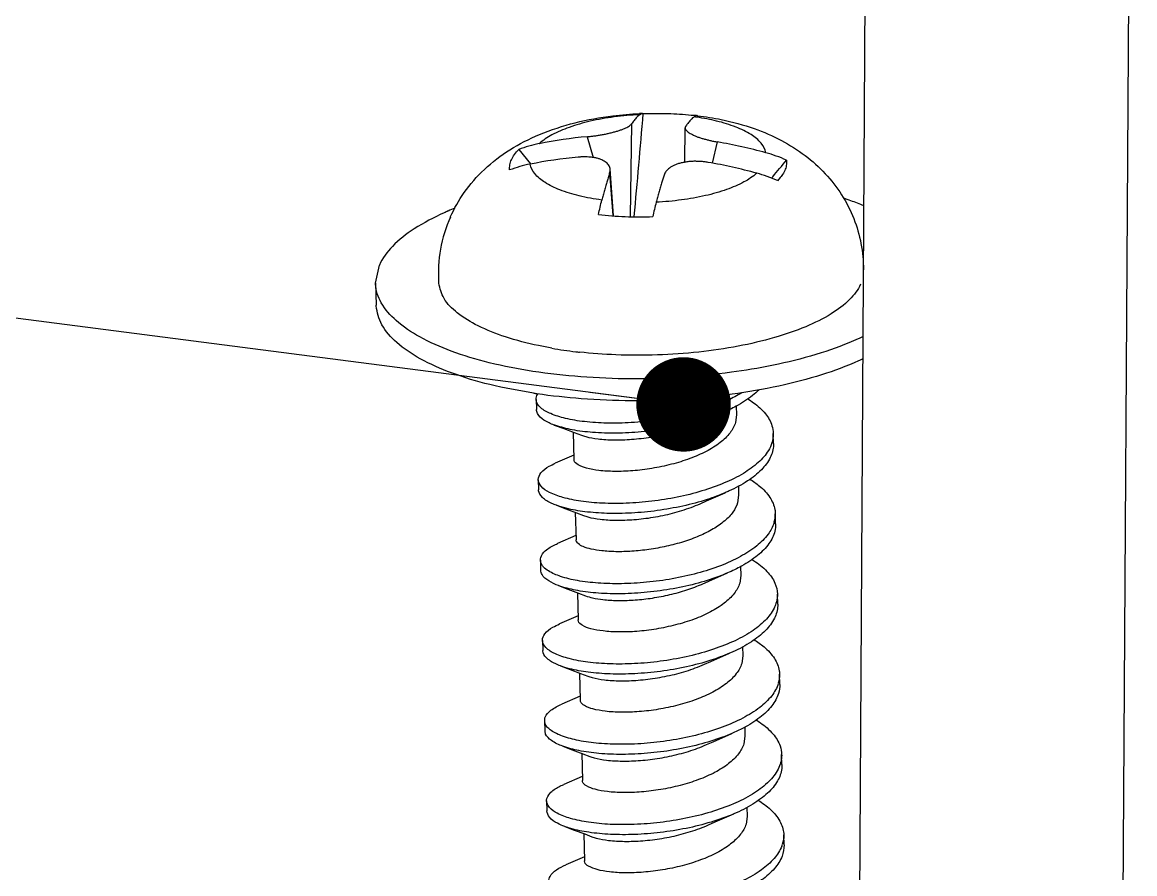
# Model space of a CAD drawing. Header units: millimetres. Extents: x 1366 to 1807, y -424 to -118.
# Drawn here: x 1408.63 to 1422.77, y -367.12 to -356.3 of the extents above; entities that cross this region are included whole.
import ezdxf

# ---------------------------------------------------------------- set-up
doc = ezdxf.new("R2010")
doc.units = ezdxf.units.MM
doc.layers.add('3_ALL_AXES', color=7, linetype='Continuous')
doc.layers.add('from', color=7, linetype='Continuous', lineweight=13)
doc.styles.get("Standard").update_dxf_attribs({"font": 'txt', "bigfont": 'gbcbig.shx'})
doc.dimstyles.new('ISO', dxfattribs={"dimscale": 0.6, "dimtxt": 2.5, "dimasz": 2.5, "dimexe": 1.25, "dimexo": 0.625, "dimtad": 0, "dimdsep": 46, "dimtxsty": 'Standard', "dimblk": 'OPEN', "dimcen": 0, "dimclrd": 4, "dimclre": 4, "dimadec": 0, "dimazin": 0, "dimtfac": 1, "dimtofl": 0, "dimtmove": 0, "dimatfit": 3, "dimfxl": 0, "dimarcsym": 0})

# ---------------------------------------------------------------- blocks, each defined once
blk = doc.blocks.new('_Open')
at = {"color": 0, "linetype": 'ByBlock', "lineweight": -2}
for p, q in [((-1, 0.167), (0, 0)), ((-1, -0.167), (0, 0)), ((0, 0), (-1, 0))]:
    blk.add_line(p, q, dxfattribs=at)
blk = doc.blocks.new('*u50')
at = {"color": 7, "linetype": 'Continuous'}
for p, q in [((-133.594, 65.263), (-133.775, 36.14)), ((-130.256, 63.862), (-130.437, 34.74)), ((-136.512, 49.212), (-136.501, 49.211)), ((-136.652, 49.079), (-136.67, 47.902)), ((-135.815, 49.184), (-135.81, 49.184)), ((-137.214, 48.917), (-137.14, 48.653)), ((-135.974, 48.593), (-135.969, 49.031)), ((-135.561, 48.851), (-135.625, 48.579)), ((-138.084, 48.754), (-137.933, 48.574)), ((-136.881, 47.914), (-136.923, 48.503)), ((-136.929, 48.456), (-136.887, 47.914)), ((-134.873, 48.389), (-134.857, 48.409)), ((-134.761, 48.398), (-134.797, 48.358)), ((-137.863, 45.578), (-137.859, 45.451)), ((-135.722, 45.311), (-135.485, 45.414)), ((-135.316, 45.381), (-135.33, 45.284)), ((-137.632, 45.253), (-137.512, 45.209)), ((-135.806, 45.274), (-135.722, 45.311)), ((-134.847, 45.019), (-134.85, 45.147)), ((-137.384, 44.869), (-137.619, 44.767)), ((-137.836, 44.558), (-137.832, 44.43)), ((-135.696, 44.29), (-135.459, 44.393)), ((-135.779, 44.253), (-135.696, 44.29)), ((-135.29, 44.36), (-135.303, 44.264)), ((-137.605, 44.233), (-137.486, 44.188)), ((-134.82, 43.999), (-134.823, 44.126)), ((-137.357, 43.849), (-137.592, 43.747)), ((-137.809, 43.537), (-137.806, 43.41)), ((-135.752, 43.233), (-135.669, 43.27)), ((-135.669, 43.27), (-135.432, 43.373)), ((-135.263, 43.34), (-135.276, 43.244)), ((-137.578, 43.212), (-137.459, 43.168)), ((-134.793, 42.978), (-134.797, 43.106)), ((-137.33, 42.829), (-137.565, 42.726)), ((-137.782, 42.517), (-137.779, 42.39)), ((-135.642, 42.25), (-135.405, 42.353)), ((-135.236, 42.32), (-135.25, 42.223)), ((-137.551, 42.192), (-137.432, 42.148)), ((-135.725, 42.213), (-135.642, 42.25)), ((-134.767, 41.958), (-134.77, 42.086)), ((-137.303, 41.808), (-137.538, 41.706)), ((-137.755, 41.497), (-137.752, 41.369)), ((-135.615, 41.229), (-135.378, 41.332)), ((-135.209, 41.299), (-135.223, 41.203)), ((-137.524, 41.172), (-137.405, 41.128)), ((-135.699, 41.192), (-135.615, 41.229)), ((-134.74, 40.938), (-134.743, 41.065)), ((-137.277, 40.788), (-137.512, 40.686)), ((-137.729, 40.477), (-137.725, 40.349)), ((-135.589, 40.209), (-135.351, 40.312)), ((-137.498, 40.151), (-137.379, 40.107)), ((-135.672, 40.172), (-135.589, 40.209)), ((-135.183, 40.279), (-135.196, 40.183)), ((-134.713, 39.918), (-134.716, 40.045)), ((-137.25, 39.768), (-137.485, 39.666))]:
    blk.add_line(p, q, dxfattribs=at)
for points in [[(-137.512, 45.209), (-137.378, 45.158), (-137.288, 45.124)], [(-137.486, 44.188), (-137.351, 44.138), (-137.261, 44.103)], [(-137.459, 43.168), (-137.324, 43.117), (-137.234, 43.083)], [(-137.432, 42.148), (-137.297, 42.097), (-137.207, 42.063)], [(-137.405, 41.128), (-137.271, 41.077), (-137.181, 41.043)], [(-137.379, 40.107), (-137.244, 40.057), (-137.154, 40.022)]]:
    blk.add_lwpolyline(points, dxfattribs=at)
for centre, radius, start, end in [((-409.217, 72.427), 273.702, 354.85918, 355.13434), ((-136.287, 45.994), 3.205, 81.5946, 82.2791), ((-136.289, 45.205), 4.007, 83.1983, 83.776), ((-135.82, 49.142), 0.043, 83.3914, 86.4316), ((-136.653, 42.901), 6.042, 95.3255, 101.1766), ((-137.516, 47.261), 1.598, 101.139, 110.8203), ((-136.661, 42.465), 6.48, 74.6397, 80.225), ((-136.769, 42.641), 6.042, 95.3255, 101.1766), ((-135.42, 46.984), 1.794, 65.6925, 74.6547), ((-137.631, 47.001), 1.598, 101.139, 110.8203), ((-136.777, 42.205), 6.48, 74.6397, 80.225), ((-215.052, 115.614), 104.632, 320.03634, 320.18617), ((-135.535, 46.724), 1.794, 65.6925, 74.6547), ((-137.605, 45.698), 0.301, 226.2016, 228.6981), ((-135.195, 44.118), 0.371, 344.882, 1.2263), ((-135.2, 44.12), 0.377, 342.9421, 344.8943), ((-135.151, 42.08), 0.381, 343.0667, 343.3398), ((-135.124, 40.047), 0.409, 339.2972, 342.0058)]:
    blk.add_arc(centre, radius, start, end, dxfattribs=at)
for points, start_tangent, end_tangent in [([(-136.547, 49.197), (-136.871, 49.168), (-137.175, 49.113), (-137.443, 49.036), (-137.663, 48.939), (-137.824, 48.828)], (-0.998823, -0.048502), (-0.742322, -0.670044)), ([(-136.547, 49.197), (-136.564, 49.182), (-136.582, 49.165), (-136.601, 49.145), (-136.619, 49.124), (-136.636, 49.101), (-136.652, 49.079)], (-0.777237, -0.629208), (-0.573468, -0.819228)), ([(-136.547, 49.197), (-136.523, 49.21), (-136.512, 49.212)], (0.777237, 0.629208), (0.99916, 0.040983)), ([(-136.501, 49.211), (-136.15, 49.21), (-135.855, 49.189)], (0.999373, 0.035398), (0.994104, -0.108429)), ([(-137.214, 48.917), (-137.165, 48.922), (-137.117, 48.928), (-137.069, 48.935), (-137.02, 48.944), (-136.97, 48.953), (-136.921, 48.965), (-136.874, 48.977), (-136.829, 48.989), (-136.789, 49.003), (-136.753, 49.016), (-136.723, 49.03), (-136.698, 49.042), (-136.678, 49.055), (-136.663, 49.067), (-136.652, 49.079)], (0.995663, 0.093029), (0.573468, 0.819228)), ([(-135.962, 49.052), (-135.968, 49.039), (-135.969, 49.031)], (-0.573468, -0.819228), (-0.013406, -0.99991)), ([(-135.856, 49.17), (-135.874, 49.155), (-135.892, 49.137), (-135.911, 49.117), (-135.928, 49.096), (-135.946, 49.074), (-135.962, 49.052)], (-0.777237, -0.629208), (-0.573468, -0.819228)), ([(-135.833, 49.183), (-135.856, 49.17)], (-0.959067, -0.283179), (-0.777237, -0.629208)), ([(-135.817, 49.185), (-135.833, 49.183)], (-0.998052, 0.062387), (-0.959067, -0.283179)), ([(-134.945, 48.714), (-135.004, 48.833), (-135.132, 48.944), (-135.323, 49.039), (-135.569, 49.116), (-135.818, 49.164)], (-0.184161, 0.982896), (-0.989252, 0.146218)), ([(-135.969, 49.031), (-135.969, 49.026), (-135.965, 49.013), (-135.955, 48.999), (-135.941, 48.984), (-135.92, 48.968), (-135.893, 48.952), (-135.862, 48.936), (-135.826, 48.921), (-135.786, 48.906), (-135.743, 48.893), (-135.7, 48.881), (-135.656, 48.87), (-135.609, 48.86), (-135.561, 48.851)], (-0.013406, -0.99991), (0.985498, -0.169686)), ([(-138.176, 48.625), (-138.138, 48.69), (-138.084, 48.754)], (0.405681, 0.914015), (0.708372, 0.70584)), ([(-136.923, 48.503), (-136.923, 48.504), (-136.927, 48.526), (-136.936, 48.548), (-136.951, 48.57), (-136.972, 48.59), (-136.999, 48.608), (-137.03, 48.624), (-137.066, 48.637), (-137.106, 48.647), (-137.148, 48.654), (-137.191, 48.659), (-137.236, 48.661), (-137.281, 48.66), (-137.329, 48.657)], (-0.0711, 0.997469), (-0.995663, -0.093029)), ([(-138.199, 48.494), (-138.196, 48.56), (-138.176, 48.625)], (-0.092006, 0.995758), (0.405681, 0.914015)), ([(-137.028, 48.112), (-137.316, 48.166), (-137.561, 48.242), (-137.753, 48.338), (-137.881, 48.448), (-137.94, 48.568)], (-0.990929, 0.13439), (-0.184161, 0.982896)), ([(-136.929, 48.456), (-136.923, 48.481), (-136.923, 48.503)], (0.305873, 0.952072), (-0.0711, 0.997469)), ([(-135.677, 48.591), (-135.726, 48.598), (-135.774, 48.602), (-135.823, 48.604), (-135.872, 48.604), (-135.922, 48.6), (-135.971, 48.593), (-136.018, 48.584), (-136.063, 48.571), (-136.103, 48.555), (-136.139, 48.537), (-136.169, 48.518), (-136.193, 48.497), (-136.213, 48.476), (-136.228, 48.453), (-136.238, 48.429)], (-0.985498, 0.169686), (-0.305873, -0.952072)), ([(-134.704, 48.487), (-134.742, 48.422), (-134.761, 48.398)], (-0.405681, -0.914015), (-0.636006, -0.771684)), ([(-134.681, 48.618), (-134.684, 48.553), (-134.704, 48.487)], (0.092006, -0.995758), (-0.405681, -0.914015)), ([(-136.929, 48.456), (-136.944, 48.406), (-136.961, 48.352), (-136.978, 48.295), (-136.995, 48.235), (-137.012, 48.173), (-137.028, 48.112)], (-0.305873, -0.952072), (-0.254012, -0.967201)), ([(-135.06, 48.453), (-135.222, 48.342), (-135.442, 48.246), (-135.71, 48.168), (-136.014, 48.114), (-136.338, 48.084)], (-0.742322, -0.670044), (-0.998823, -0.048502)), ([(-136.238, 48.429), (-136.254, 48.379), (-136.271, 48.325), (-136.288, 48.267), (-136.305, 48.207), (-136.322, 48.146), (-136.338, 48.084)], (-0.305873, -0.952072), (-0.254012, -0.967201)), ([(-137.07, 47.929), (-137.05, 48.021), (-137.028, 48.112)], (0.193234, 0.981153), (0.254012, 0.967201)), ([(-136.338, 48.084), (-136.36, 47.993), (-136.38, 47.901)], (-0.254012, -0.967201), (-0.193234, -0.981153)), ([(-137.07, 47.929), (-136.731, 47.902), (-136.38, 47.901)], (0.992832, -0.11952), (0.999373, 0.035398)), ([(-135.251, 45.662), (-135.426, 45.569), (-135.7, 45.461), (-136.006, 45.376), (-136.329, 45.317), (-136.654, 45.284), (-136.966, 45.278), (-137.249, 45.296), (-137.491, 45.338), (-137.678, 45.398), (-137.803, 45.472)], (-0.853681, -0.520796), (-0.750843, 0.660481)), ([(-135.034, 45.698), (-135.114, 45.628), (-135.322, 45.492), (-135.485, 45.414)], (-0.706752, -0.707461), (-0.918632, -0.395115)), ([(-137.862, 45.578), (-137.845, 45.642), (-137.839, 45.651)], (0.008681, 0.999962), (0.52648, 0.850188)), ([(-137.813, 45.481), (-137.86, 45.556), (-137.862, 45.578)], (-0.721342, 0.692579), (0.008681, 0.999962)), ([(-135.178, 45.589), (-135.1, 45.536), (-134.95, 45.396), (-134.866, 45.244), (-134.85, 45.147)], (0.850053, -0.526698), (0.029027, -0.999579)), ([(-137.632, 45.253), (-137.763, 45.317), (-137.845, 45.399), (-137.858, 45.451)], (-0.937857, 0.347021), (-0.045879, 0.998947)), ([(-135.485, 45.414), (-135.581, 45.375), (-135.878, 45.28), (-136.198, 45.209), (-136.527, 45.166), (-136.847, 45.149), (-137.145, 45.159), (-137.405, 45.193), (-137.614, 45.247), (-137.632, 45.253)], (-0.918632, -0.395115), (-0.937857, 0.347021)), ([(-135.33, 45.284), (-135.399, 45.154), (-135.526, 45.03), (-135.701, 44.919), (-135.91, 44.827), (-136.144, 44.754), (-136.392, 44.702), (-136.636, 44.672), (-136.867, 44.664), (-137.065, 44.676), (-137.221, 44.706), (-137.329, 44.749), (-137.38, 44.801), (-137.381, 44.816)], (-0.291534, -0.95656), (0.023513, 0.999724)), ([(-137.288, 45.124), (-137.232, 45.106), (-137.076, 45.077), (-136.879, 45.064), (-136.649, 45.072), (-136.405, 45.101), (-136.157, 45.153), (-135.922, 45.226), (-135.806, 45.274)], (0.932039, -0.362357), (0.913183, 0.40755)), ([(-134.85, 45.147), (-134.854, 45.086), (-134.867, 45.027)], (0.029027, -0.999579), (-0.303196, -0.952928)), ([(-134.867, 45.027), (-134.912, 44.929), (-135.04, 44.778), (-135.229, 44.639), (-135.472, 44.517), (-135.756, 44.415), (-136.069, 44.337), (-136.394, 44.285), (-136.717, 44.259), (-137.023, 44.26), (-137.295, 44.286), (-137.522, 44.333), (-137.693, 44.397), (-137.799, 44.475)], (-0.303196, -0.952928), (-0.638603, 0.769537)), ([(-134.847, 45.019), (-134.847, 44.998), (-134.888, 44.84), (-135, 44.686), (-135.177, 44.543), (-135.41, 44.415), (-135.459, 44.393)], (0.030053, -0.999548), (-0.918489, -0.395447)), ([(-137.836, 44.558), (-137.836, 44.56), (-137.801, 44.646), (-137.696, 44.729), (-137.619, 44.767)], (-0.032317, 0.999478), (0.917819, 0.396999)), ([(-137.799, 44.475), (-137.836, 44.558)], (-0.638603, 0.769537), (-0.032317, 0.999478)), ([(-135.149, 44.567), (-135.025, 44.478), (-134.893, 44.333), (-134.829, 44.179), (-134.824, 44.126)], (0.849458, -0.527656), (0.02262, -0.999744)), ([(-137.605, 44.233), (-137.665, 44.257), (-137.783, 44.334), (-137.831, 44.418), (-137.832, 44.43)], (-0.937889, 0.346936), (0.003912, 0.999992)), ([(-135.459, 44.393), (-135.688, 44.307), (-135.998, 44.224), (-136.324, 44.166), (-136.651, 44.135), (-136.963, 44.131), (-137.244, 44.152), (-137.482, 44.195), (-137.605, 44.233)], (-0.918489, -0.395447), (-0.937889, 0.346936)), ([(-137.261, 44.103), (-137.205, 44.085), (-137.049, 44.056), (-136.85, 44.044), (-136.62, 44.052), (-136.376, 44.081), (-136.128, 44.133), (-135.894, 44.207), (-135.779, 44.253)], (0.931992, -0.362479), (0.913188, 0.407538)), ([(-135.303, 44.264), (-135.362, 44.148), (-135.467, 44.036), (-135.613, 43.933), (-135.79, 43.844), (-135.991, 43.77), (-136.207, 43.712), (-136.429, 43.672), (-136.646, 43.649), (-136.851, 43.644), (-137.03, 43.655)], (-0.291534, -0.95656), (-0.99364, 0.112603)), ([(-134.84, 44.009), (-134.915, 43.866), (-135.06, 43.718), (-135.266, 43.583), (-135.521, 43.465), (-135.815, 43.37), (-136.133, 43.299), (-136.459, 43.255), (-136.779, 43.237), (-137.076, 43.245), (-137.338, 43.276)], (-0.293253, -0.956035), (-0.984357, 0.176183)), ([(-134.82, 43.999), (-134.83, 43.904), (-134.905, 43.747), (-135.048, 43.597), (-135.252, 43.461), (-135.432, 43.373)], (0.023869, -0.999715), (-0.918669, -0.395028)), ([(-137.808, 43.538), (-137.805, 43.568), (-137.746, 43.655), (-137.617, 43.735), (-137.592, 43.747)], (-0.054791, 0.998498), (0.919033, 0.394181)), ([(-137.03, 43.655), (-137.162, 43.677), (-137.263, 43.708), (-137.329, 43.747), (-137.355, 43.791), (-137.355, 43.796)], (-0.99364, 0.112603), (0.001945, 0.999998)), ([(-137.769, 43.449), (-137.792, 43.48), (-137.808, 43.538)], (-0.672483, 0.740113), (-0.054791, 0.998498)), ([(-135.124, 43.548), (-135.099, 43.532), (-134.93, 43.394), (-134.828, 43.243), (-134.797, 43.106)], (0.849725, -0.527226), (0.030191, -0.999544)), ([(-137.578, 43.212), (-137.702, 43.272), (-137.788, 43.353), (-137.804, 43.41)], (-0.937542, 0.347872), (-0.054791, 0.998498)), ([(-137.338, 43.276), (-137.552, 43.329), (-137.706, 43.399), (-137.769, 43.449)], (-0.984357, 0.176183), (-0.672483, 0.740113)), ([(-135.432, 43.373), (-135.507, 43.342), (-135.802, 43.245), (-136.121, 43.173), (-136.45, 43.128), (-136.772, 43.109), (-137.071, 43.117), (-137.334, 43.149)], (-0.918669, -0.395028), (-0.984357, 0.176183)), ([(-137.334, 43.149), (-137.548, 43.202), (-137.578, 43.212)], (-0.984357, 0.176183), (-0.937542, 0.347872)), ([(-135.276, 43.244), (-135.346, 43.114), (-135.472, 42.989), (-135.647, 42.879), (-135.856, 42.786), (-136.091, 42.713), (-136.338, 42.661), (-136.582, 42.631), (-136.813, 42.624), (-137.012, 42.636), (-137.168, 42.665), (-137.276, 42.708), (-137.326, 42.76), (-137.328, 42.776)], (-0.291534, -0.95656), (0.023512, 0.999724)), ([(-137.014, 43.035), (-136.835, 43.024), (-136.63, 43.029), (-136.413, 43.051), (-136.191, 43.092), (-135.975, 43.149), (-135.773, 43.224), (-135.752, 43.233)], (0.99364, -0.112603), (0.91332, 0.407243)), ([(-137.234, 43.083), (-137.145, 43.057), (-137.014, 43.035)], (0.935187, -0.354155), (0.99364, -0.112603)), ([(-134.793, 42.978), (-134.793, 42.957), (-134.836, 42.798), (-134.949, 42.643), (-135.127, 42.499), (-135.362, 42.372), (-135.405, 42.353)], (0.030191, -0.999544), (-0.918497, -0.395428)), ([(-134.815, 42.984), (-134.839, 42.925)], (-0.308547, -0.951209), (-0.441378, -0.897321)), ([(-134.797, 43.106), (-134.797, 43.084), (-134.815, 42.984)], (0.030191, -0.999544), (-0.308547, -0.951209)), ([(-134.839, 42.925), (-134.952, 42.771), (-135.13, 42.627), (-135.366, 42.499), (-135.646, 42.392), (-135.957, 42.308), (-136.285, 42.251), (-136.613, 42.221), (-136.925, 42.218), (-137.207, 42.24), (-137.443, 42.285), (-137.623, 42.348), (-137.738, 42.425)], (-0.441378, -0.897321), (-0.684433, 0.729075)), ([(-137.782, 42.517), (-137.753, 42.599), (-137.652, 42.683), (-137.565, 42.726)], (-0.007389, 0.999973), (0.917491, 0.397756)), ([(-137.738, 42.425), (-137.782, 42.511), (-137.782, 42.517)], (-0.684433, 0.729075), (-0.007389, 0.999973)), ([(-135.096, 42.527), (-134.966, 42.433), (-134.835, 42.286), (-134.774, 42.13), (-134.77, 42.086)], (0.84962, -0.527395), (0.021742, -0.999764)), ([(-137.551, 42.192), (-137.62, 42.221), (-137.735, 42.298), (-137.779, 42.383), (-137.779, 42.39)], (-0.937654, 0.347569), (-0.007389, 0.999973)), ([(-135.405, 42.353), (-135.642, 42.264), (-135.954, 42.181), (-136.282, 42.123), (-136.61, 42.093), (-136.922, 42.09), (-137.203, 42.113), (-137.44, 42.157), (-137.551, 42.192)], (-0.918497, -0.395428), (-0.937654, 0.347569)), ([(-135.25, 42.223), (-135.319, 42.094), (-135.445, 41.97), (-135.619, 41.859), (-135.828, 41.767), (-136.062, 41.693), (-136.309, 41.641), (-136.553, 41.611), (-136.785, 41.603), (-136.985, 41.616), (-137.141, 41.645), (-137.249, 41.688), (-137.299, 41.74), (-137.301, 41.755)], (-0.291534, -0.95656), (0.023503, 0.999724)), ([(-137.207, 42.063), (-137.151, 42.045), (-136.996, 42.016), (-136.797, 42.003), (-136.566, 42.011), (-136.322, 42.041), (-136.074, 42.093), (-135.84, 42.166), (-135.725, 42.213)], (0.931991, -0.362481), (0.913188, 0.407538)), ([(-134.77, 42.086), (-134.786, 41.971)], (0.021742, -0.999764), (-0.286693, -0.958023)), ([(-134.786, 41.969), (-134.87, 41.813), (-135.022, 41.665), (-135.235, 41.53), (-135.498, 41.413), (-135.798, 41.32), (-136.122, 41.251), (-136.451, 41.21), (-136.772, 41.196), (-137.068, 41.208), (-137.324, 41.244), (-137.529, 41.3), (-137.672, 41.372), (-137.712, 41.405)], (-0.291256, -0.956645), (-0.706277, 0.707935)), ([(-134.767, 41.958), (-134.783, 41.843), (-134.867, 41.686), (-135.019, 41.537), (-135.232, 41.402), (-135.378, 41.332)], (0.021742, -0.999764), (-0.918589, -0.395215)), ([(-137.754, 41.497), (-137.747, 41.542), (-137.676, 41.628), (-137.538, 41.706)], (-0.023505, 0.999724), (0.918844, 0.394621)), ([(-137.712, 41.405), (-137.746, 41.454), (-137.754, 41.497)], (-0.706277, 0.707935), (-0.023505, 0.999724)), ([(-135.07, 41.507), (-135.012, 41.469), (-134.854, 41.328), (-134.764, 41.175), (-134.743, 41.065)], (0.849553, -0.527503), (0.030425, -0.999537)), ([(-137.524, 41.172), (-137.668, 41.244), (-137.742, 41.327), (-137.75, 41.369)], (-0.938326, 0.345751), (-0.023505, 0.999724)), ([(-135.378, 41.332), (-135.495, 41.286), (-135.795, 41.192), (-136.118, 41.124), (-136.448, 41.082), (-136.769, 41.068), (-137.065, 41.08), (-137.321, 41.116), (-137.524, 41.172)], (-0.918589, -0.395215), (-0.938326, 0.345751)), ([(-135.223, 41.203), (-135.292, 41.074), (-135.417, 40.951), (-135.59, 40.84), (-135.799, 40.747), (-136.034, 40.673), (-136.28, 40.621), (-136.525, 40.591), (-136.757, 40.583), (-136.958, 40.595), (-137.114, 40.624), (-137.222, 40.667), (-137.273, 40.72), (-137.274, 40.735)], (-0.291534, -0.95656), (0.02351, 0.999724)), ([(-137.181, 41.042), (-137.125, 41.024), (-136.969, 40.995), (-136.769, 40.983), (-136.537, 40.991), (-136.293, 41.021), (-136.046, 41.073), (-135.811, 41.146), (-135.699, 41.192)], (0.931984, -0.3625), (0.913194, 0.407526)), ([(-134.743, 41.065), (-134.745, 41.017), (-134.761, 40.945)], (0.030425, -0.999537), (-0.30524, -0.952276)), ([(-134.761, 40.945), (-134.8, 40.858), (-134.925, 40.705), (-135.113, 40.563), (-135.357, 40.439), (-135.644, 40.335), (-135.959, 40.256), (-136.288, 40.203), (-136.615, 40.178), (-136.923, 40.179), (-137.197, 40.206), (-137.424, 40.254), (-137.594, 40.32), (-137.692, 40.393)], (-0.30524, -0.952276), (-0.635849, 0.771814)), ([(-134.74, 40.938), (-134.742, 40.889), (-134.796, 40.73), (-134.921, 40.577), (-135.11, 40.436), (-135.351, 40.312)], (0.030425, -0.999537), (-0.918633, -0.395113)), ([(-137.729, 40.477), (-137.729, 40.485), (-137.687, 40.573), (-137.575, 40.656), (-137.512, 40.686)], (-0.050466, 0.998726), (0.918276, 0.39594)), ([(-137.692, 40.393), (-137.697, 40.399), (-137.729, 40.477)], (-0.635849, 0.771814), (-0.050466, 0.998726)), ([(-135.043, 40.487), (-134.885, 40.368), (-134.766, 40.219), (-134.717, 40.062), (-134.716, 40.045)], (0.850236, -0.526402), (0.022764, -0.999741)), ([(-137.498, 40.152), (-137.591, 40.192), (-137.694, 40.271), (-137.725, 40.349)], (-0.937017, 0.349284), (-0.050466, 0.998726)), ([(-135.351, 40.312), (-135.64, 40.208), (-135.956, 40.128), (-136.285, 40.076), (-136.611, 40.05), (-136.919, 40.052), (-137.194, 40.078), (-137.421, 40.126), (-137.498, 40.152)], (-0.918633, -0.395113), (-0.937017, 0.349284)), ([(-135.196, 40.183), (-135.265, 40.053), (-135.391, 39.93), (-135.565, 39.819), (-135.774, 39.726), (-136.009, 39.653), (-136.256, 39.601), (-136.5, 39.571), (-136.731, 39.563), (-136.931, 39.575), (-137.087, 39.604), (-137.196, 39.647), (-137.246, 39.699), (-137.247, 39.715)], (-0.291534, -0.95656), (0.023503, 0.999724)), ([(-137.154, 40.022), (-137.098, 40.004), (-136.942, 39.975), (-136.741, 39.963), (-136.508, 39.971), (-136.264, 40.001), (-136.018, 40.053), (-135.783, 40.127), (-135.672, 40.172)], (0.931989, -0.362486), (0.913199, 0.407514)), ([(-134.716, 40.045), (-134.735, 39.921)], (0.022764, -0.999741), (-0.308876, -0.951102)), ([(-134.742, 39.903), (-134.838, 39.747), (-135.001, 39.6), (-135.223, 39.468), (-135.494, 39.355), (-135.799, 39.265), (-136.124, 39.202), (-136.454, 39.165), (-136.771, 39.155), (-137.061, 39.172), (-137.31, 39.211), (-137.505, 39.27), (-137.636, 39.345)], (-0.353482, -0.935441), (-0.772783, 0.634671)), ([(-134.713, 39.918), (-134.738, 39.775), (-134.834, 39.619), (-134.998, 39.472), (-135.22, 39.34), (-135.325, 39.292)], (0.022764, -0.999741), (-0.918498, -0.395425)), ([(-137.701, 39.456), (-137.686, 39.516), (-137.603, 39.602), (-137.485, 39.665)], (0.005539, 0.999985), (0.9178, 0.397043))]:
    blk.add_spline(points, degree=3, dxfattribs=dict(at, start_tangent=start_tangent, end_tangent=end_tangent))
at = {"layer": '3_ALL_AXES', "color": 7, "linetype": 'Continuous'}
for p, q in [((-135.815, 49.184), (-135.81, 49.184)), ((-139.902, 47.056), (-139.854, 47.286)), ((-139.902, 47.057), (-139.895, 46.778)), ((-135.319, 45.494), (-135.316, 45.381)), ((-137.391, 45.163), (-137.382, 44.816)), ((-135.293, 44.479), (-135.29, 44.361)), ((-137.365, 44.143), (-137.356, 43.796)), ((-135.266, 43.454), (-135.263, 43.34)), ((-137.338, 43.123), (-137.329, 42.776)), ((-135.239, 42.438), (-135.236, 42.32)), ((-137.311, 42.102), (-137.302, 41.755)), ((-135.212, 41.414), (-135.209, 41.3)), ((-137.284, 41.082), (-137.275, 40.735)), ((-135.186, 40.397), (-135.183, 40.279)), ((-137.258, 40.062), (-137.249, 39.715))]:
    blk.add_line(p, q, dxfattribs=at)
for centre, radius, start, end in [((-136.339, 44.671), 4.545, 92.1836, 92.6354), ((-137.445, 44.394), 3.895, 111.8584, 113.2457), ((-137.339, 47.178), 1.766, 156.0084, 183.7573), ((-136.7, 51.771), 5.625, 260.1206, 263.2719), ((-136.634, 52.297), 6.155, 263.2299, 263.6758)]:
    blk.add_arc(centre, radius, start, end, dxfattribs=at)
for points, start_tangent, end_tangent in [([(-138.953, 47.896), (-138.776, 48.207), (-138.52, 48.502), (-138.196, 48.751), (-137.822, 48.944), (-137.367, 49.094), (-136.889, 49.182), (-136.548, 49.211)], (0.405681, 0.914015), (0.998942, 0.045983)), ([(-135.81, 49.184), (-135.51, 49.135), (-135.091, 49.02), (-134.745, 48.869), (-134.445, 48.678), (-134.189, 48.447), (-133.982, 48.18), (-133.827, 47.876), (-133.735, 47.558), (-133.704, 47.227)], (0.992569, -0.121686), (-0.000774, -1)), ([(-133.698, 48.038), (-133.863, 48.103), (-133.957, 48.137)], (-0.917991, 0.396601), (-0.946019, 0.32411)), ([(-138.982, 47.973), (-139.033, 47.95), (-139.413, 47.746), (-139.689, 47.522), (-139.854, 47.286)], (-0.918768, -0.394797), (-0.405681, -0.914015)), ([(-139.83, 46.807), (-139.902, 47.044), (-139.902, 47.056)], (-0.485199, 0.874404), (-0.024488, 0.9997)), ([(-137.665, 46.23), (-137.833, 46.262), (-138.253, 46.373), (-138.601, 46.514), (-138.864, 46.679), (-139.033, 46.862), (-139.101, 47.057), (-139.102, 47.062)], (-0.985043, 0.172309), (-0.06408, 0.997945)), ([(-133.741, 47.042), (-133.879, 46.849), (-134.114, 46.666), (-134.437, 46.503), (-134.836, 46.364), (-135.294, 46.255), (-135.796, 46.181), (-136.321, 46.144), (-136.849, 46.145), (-137.312, 46.179)], (-0.405681, -0.914015), (-0.993914, 0.110162)), ([(-134.868, 46.01), (-135.382, 45.923), (-136.014, 45.86), (-136.66, 45.84), (-137.296, 45.866), (-137.903, 45.935), (-138.458, 46.045), (-138.944, 46.193), (-139.342, 46.374), (-139.641, 46.58), (-139.83, 46.807)], (-0.979666, -0.200637), (-0.485199, 0.874404)), ([(-137.854, 45.65), (-137.896, 45.657), (-138.451, 45.767), (-138.936, 45.915), (-139.335, 46.095), (-139.634, 46.302), (-139.822, 46.528), (-139.894, 46.766), (-139.895, 46.778)], (-0.989147, 0.146929), (-0.024488, 0.9997)), ([(-133.709, 46.376), (-133.773, 46.347), (-134.242, 46.17), (-134.784, 46.027), (-134.868, 46.01)], (-0.904194, -0.427121), (-0.979666, -0.200637)), ([(-133.711, 46.093), (-133.766, 46.068), (-134.235, 45.892), (-134.777, 45.749), (-135.374, 45.644), (-136.007, 45.581), (-136.652, 45.562), (-137.289, 45.588), (-137.854, 45.65)], (-0.905509, -0.424328), (-0.989147, 0.146929))]:
    blk.add_spline(points, degree=3, dxfattribs=dict(at, start_tangent=start_tangent, end_tangent=end_tangent))
at = {"layer": 'from'}
blk.add_leader([(-135.99, 45.515), (-159.985, 48.614)], dimstyle='ISO', override={"dimscale": 1, "dimasz": 1.2, "dimexo": 0.125, "dimadec": 2, "dimazin": 2, "dimldrblk": 'Dot'}, dxfattribs=at)

msp = doc.modelspace()

# ---------------------------------------------------------------- block references
msp.add_blockref('*u50', (1553.026, -406.676))

doc.saveas('drawing.dxf')
